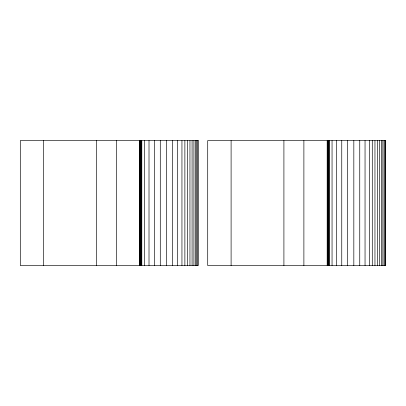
<?xml version="1.0" encoding="UTF-8"?>
<svg xmlns="http://www.w3.org/2000/svg" width="406" height="406" viewBox="0 0 406 406"><rect width="100%" height="100%" fill="white"/><g stroke="black" fill="none" stroke-linecap="round" stroke-linejoin="round"><path stroke-width="0.61" d="M385.061 140.593L385.061 265.529M384.117 140.593L384.117 265.529M382.868 140.593L382.868 265.529M381.32 140.593L381.32 265.529M379.483 140.593L379.483 265.529M377.357 140.593L377.357 265.529M374.956 140.593L374.956 265.529M372.287 140.593L372.287 265.529M369.358 140.593L369.358 265.529M365.045 140.593L365.045 265.529M359.752 140.593L359.752 265.529M353.829 140.593L353.829 265.529M347.693 140.593L347.693 265.529M341.756 140.593L341.756 265.529M336.422 140.593L336.422 265.529M332.052 140.593L332.052 265.529M329.205 140.593L329.205 265.529M328.951 140.593L328.951 265.529M328.753 140.593L328.753 265.529M328.393 140.593L328.393 265.529M327.728 140.593L327.728 265.529M327.586 140.593L327.586 265.529M327.327 140.593L327.327 265.529M327.297 140.593L327.292 265.529M327.19 140.593L327.19 265.529M303.886 140.593L303.886 265.529M283.911 140.593L283.911 265.529M231.1 140.593L231.1 265.529M197.656 140.593L197.656 265.529M196.712 140.593L196.712 265.529M195.464 140.593L195.464 265.529M193.916 140.593L193.916 265.529M192.079 140.593L192.079 265.529M189.952 140.593L189.952 265.529M187.552 140.593L187.552 265.529M184.877 140.593L184.877 265.529M181.949 140.593L181.949 265.529M177.64 140.593L177.64 265.529M172.342 140.593L172.342 265.529M166.424 140.593L166.424 265.529M160.289 140.593L160.289 265.529M154.346 140.593L154.346 265.529M149.012 140.593L149.012 265.529M144.648 140.593L144.648 265.529M141.801 140.593L141.801 265.529M141.547 140.593L141.547 265.529M141.344 140.593L141.344 265.529M140.989 140.593L140.989 265.529M140.324 140.593L140.324 265.529M140.182 140.593L140.182 265.529M139.918 140.593L139.923 265.529M139.786 140.593L139.786 265.529M116.476 140.593L116.476 265.529M96.501 140.593L96.501 265.529M43.696 140.593L43.696 265.529M198.29 140.593L20.3 140.593L20.3 265.529L198.29 265.529L198.29 140.593M385.7 140.593L207.71 140.593L207.71 265.529L385.7 265.529L385.7 140.593"/></g></svg>
